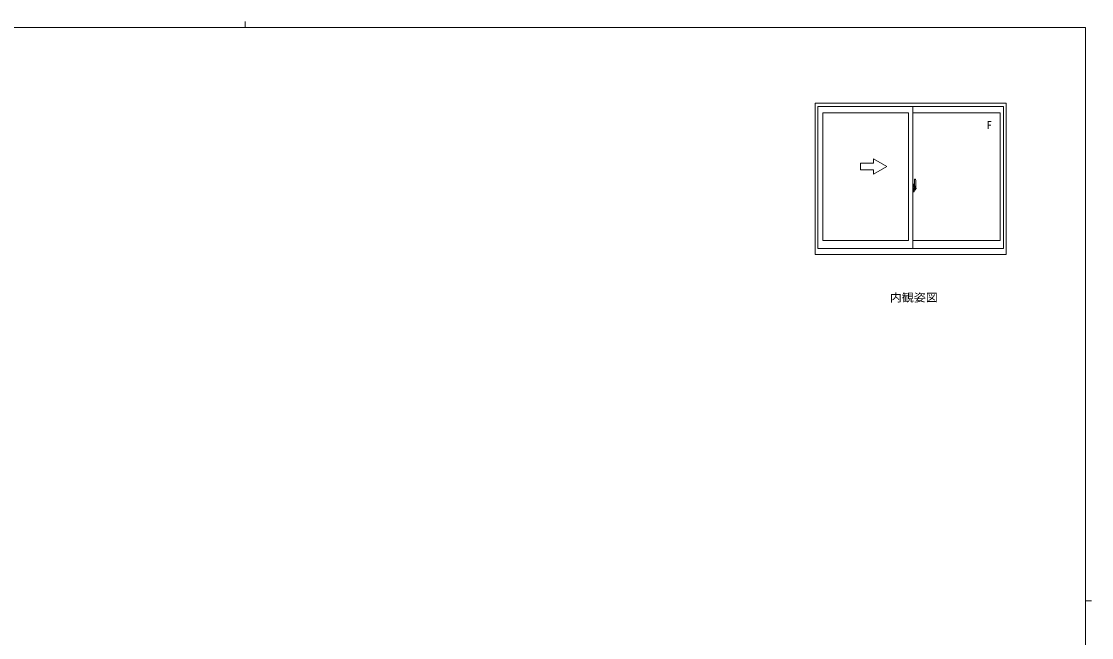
# Model space of a CAD drawing. Units: millimetres on the paper. Extents: x -420 to 373, y -297 to 267.
# Drawn here: x -135.2 to 355.1, y -14.9 to 267.2 of the extents above; entities that cross this region are included whole.
import ezdxf
from ezdxf.enums import TextEntityAlignment as Align

# ---------------------------------------------------------------- set-up
doc = ezdxf.new("R2010")
doc.units = ezdxf.units.MM
doc.linetypes.add('CHAIN2', pattern=[12, 9, -1, 1, -1])
doc.layers.add('0-1_YKK_ZWAK', color=7, linetype='Continuous', lineweight=9)
doc.layers.add('0-5_YKK_A1', color=4, linetype='Continuous', lineweight=9)
doc.layers.add('0-2_USER1', color=3, linetype='Continuous')
doc.styles.add('ＭＳ ゴシック', font='')
doc.styles.get('ＭＳ ゴシック').set_extended_font_data('MS Gothic')

msp = doc.modelspace()

# ---------------------------------------------------------------- linework, layer by layer
at = {"layer": '0-1_YKK_ZWAK'}
for p, q in [((-32.686, 267.2), (-32.686, 264.4)), ((352.3, 264.4), (-417.7, 264.4)), ((352.3, 264.4), (352.3, -260.6)), ((352.3, 1.9), (355.1, 1.9))]:
    msp.add_line(p, q, dxfattribs=at)
at = {"layer": '0-5_YKK_A1'}
for p, q in [((228.491, 160.522), (228.491, 229.772)), ((228.491, 229.772), (315.991, 229.772)), ((229.741, 163.272), (229.741, 228.272)), ((229.741, 228.272), (314.741, 228.272)), ((273.241, 163.272), (273.241, 228.272)), ((314.741, 228.272), (314.741, 163.272)), ((315.991, 229.772), (315.991, 160.522)), ((231.991, 166.972), (231.991, 225.422)), ((231.991, 225.422), (271.241, 225.422)), ((271.241, 166.972), (271.241, 225.422)), ((273.241, 225.422), (313.191, 225.422)), ((313.191, 225.422), (313.191, 166.972)), ((261.241, 200.772), (255.241, 204.236)), ((255.241, 202.272), (255.241, 204.236)), ((261.241, 200.772), (255.241, 197.308)), ((255.241, 197.308), (255.241, 199.272)), ((273.666, 192.682), (273.241, 192.697)), ((273.241, 192.697), (273.241, 189.197)), ((273.256, 191.306), (273.256, 190.237)), ((273.256, 191.306), (273.256, 191.3)), ((273.271, 191.321), (273.731, 191.305)), ((273.376, 191.437), (273.376, 191.367)), ((273.401, 191.462), (273.561, 191.462)), ((273.561, 191.342), (273.401, 191.342)), ((273.586, 191.437), (273.586, 191.367)), ((273.666, 192.682), (273.666, 191.697)), ((273.666, 192.652), (273.666, 191.697)), ((273.691, 192.652), (273.666, 192.652)), ((273.666, 191.697), (273.792, 191.692)), ((273.666, 191.697), (273.791, 191.697)), ((273.691, 192.677), (273.691, 191.722)), ((273.691, 192.677), (273.766, 192.677)), ((273.691, 191.722), (273.816, 191.722)), ((273.756, 191.28), (273.756, 190.263)), ((273.768, 191.281), (273.768, 190.613)), ((273.791, 191.697), (273.791, 191.722)), ((273.816, 192.627), (273.816, 191.722)), ((273.816, 191.355), (273.816, 191.667)), ((273.916, 191.52), (273.816, 191.522)), ((273.941, 194.921), (273.941, 191.662)), ((273.941, 191.701), (273.941, 191.142)), ((273.941, 191.662), (273.956, 191.662)), ((273.941, 191.142), (273.941, 191.495)), ((273.941, 191.204), (273.941, 191.439)), ((273.941, 191.246), (274.016, 191.246)), ((273.956, 191.662), (273.956, 191.365)), ((273.956, 191.365), (274.131, 191.365)), ((274.4, 194.931), (273.967, 194.946)), ((274.016, 191.537), (274.016, 191.587)), ((274.016, 191.365), (274.016, 191.142)), ((274.053, 191.814), (274.441, 191.814)), ((274.416, 191.742), (274.053, 191.742)), ((274.131, 191.365), (274.131, 190.547)), ((274.416, 190.762), (274.416, 191.742)), ((274.441, 190.754), (274.441, 191.814)), ((274.641, 192.677), (274.641, 190.46)), ((273.241, 191.084), (273.256, 191.084)), ((273.241, 190.759), (273.256, 190.759)), ((273.731, 190.239), (273.271, 190.223)), ((273.291, 190.347), (273.291, 190.289)), ((273.316, 190.372), (273.666, 190.372)), ((273.666, 190.265), (273.316, 190.265)), ((273.666, 190.197), (273.792, 190.201)), ((273.666, 189.242), (273.666, 190.197)), ((273.666, 190.197), (273.791, 190.197)), ((273.691, 189.242), (273.666, 189.242)), ((273.691, 190.347), (273.691, 190.289)), ((273.691, 189.217), (273.691, 190.172)), ((273.691, 190.172), (273.816, 190.172)), ((273.691, 189.217), (273.766, 189.217)), ((273.791, 190.197), (273.791, 190.172)), ((273.816, 190.226), (273.816, 190.539)), ((273.816, 190.372), (273.916, 190.374)), ((273.816, 189.267), (273.816, 190.172)), ((273.846, 190.919), (274.016, 190.919)), ((273.941, 190.399), (273.941, 190.919)), ((273.941, 190.919), (273.941, 190.121)), ((274.016, 190.919), (274.016, 190.121)), ((274.016, 190.919), (274.016, 190.919)), ((274.116, 190.919), (274.016, 190.919)), ((274.016, 190.845), (274.016, 190.919)), ((274.116, 190.845), (274.016, 190.845)), ((274.016, 190.799), (274.016, 190.845)), ((274.116, 190.799), (274.016, 190.799)), ((274.016, 190.605), (274.016, 190.799)), ((274.016, 190.776), (274.016, 190.505)), ((274.116, 190.605), (274.016, 190.605)), ((274.016, 190.551), (274.016, 190.605)), ((274.116, 190.551), (274.016, 190.551)), ((274.016, 190.547), (274.016, 190.551)), ((274.016, 190.547), (274.016, 190.416)), ((274.016, 190.505), (274.028, 190.505)), ((274.016, 190.416), (274.016, 190.404)), ((274.016, 190.404), (274.016, 190.352)), ((274.216, 190.084), (274.053, 190.084)), ((274.053, 190.009), (274.241, 190.009)), ((274.351, 190.311), (274.062, 190.311)), ((274.116, 190.919), (274.116, 191.117)), ((274.116, 191.033), (274.131, 191.033)), ((274.116, 190.919), (274.116, 190.919)), ((274.116, 190.845), (274.116, 190.919)), ((274.116, 190.799), (274.116, 190.845)), ((274.116, 190.605), (274.116, 190.799)), ((274.116, 190.551), (274.116, 190.605)), ((274.116, 190.547), (274.116, 190.551)), ((274.351, 190.457), (274.116, 190.457)), ((274.131, 190.581), (274.171, 190.581)), ((274.171, 190.581), (274.171, 190.547)), ((274.171, 190.574), (274.386, 190.574)), ((274.241, 190.059), (274.241, 190.009)), ((274.351, 190.505), (274.386, 190.505)), ((274.351, 190.327), (274.351, 190.457)), ((274.351, 190.311), (274.351, 190.327)), ((274.386, 190.574), (274.386, 190.402)), ((274.593, 190.41), (274.386, 190.402)), ((274.44, 190.704), (274.441, 190.752)), ((274.44, 190.715), (274.441, 190.752)), ((274.441, 190.752), (274.441, 190.754)), ((271.241, 166.972), (231.991, 166.972)), ((313.191, 166.972), (273.241, 166.972)), ((314.741, 163.272), (229.741, 163.272)), ((315.991, 160.522), (228.491, 160.522))]:
    msp.add_line(p, q, dxfattribs=at)
at = {"layer": '0-5_YKK_A1', "linetype": 'CHAIN2'}
msp.add_line((274.813, 190.772), (273.076, 190.772), dxfattribs=at)
at = {"layer": '0-5_YKK_A1'}
for points in [[(255.241, 202.272), (249.241, 202.272), (249.241, 199.272), (255.241, 199.272)], [(273.256, 191.306), (273.258, 191.314), (273.264, 191.319), (273.271, 191.321)], [(273.754, 191.289), (273.755, 191.285), (273.756, 191.28)], [(273.768, 191.281), (273.768, 191.281), (273.777, 191.283), (273.786, 191.288), (273.799, 191.3), (273.812, 191.327), (273.816, 191.355)], [(274.016, 191.704), (274.016, 191.365), (274.016, 191.142)], [(273.666, 190.197), (273.666, 189.212), (273.241, 189.197)], [(273.271, 190.223), (273.264, 190.224), (273.258, 190.23), (273.256, 190.237)], [(273.756, 190.263), (273.755, 190.259), (273.754, 190.255)], [(273.816, 190.539), (273.815, 190.548), (273.808, 190.576), (273.801, 190.589), (273.792, 190.601), (273.783, 190.608), (273.773, 190.612), (273.768, 190.613)], [(274.016, 191.142), (273.846, 191.142), (273.846, 190.944)], [(274.016, 190.944), (273.846, 190.944), (273.846, 190.919)], [(274.016, 191.142), (274.087, 191.135), (274.116, 191.117)], [(274.016, 190.944), (274.087, 190.937), (274.116, 190.919)], [(274.351, 190.457), (274.351, 190.547), (274.116, 190.547), (274.016, 190.547)], [(274.019, 190.336), (274.017, 190.344), (274.016, 190.352)], [(274.019, 190.336), (274.022, 190.33), (274.026, 190.325), (274.037, 190.316), (274.052, 190.312), (274.07, 190.312), (274.081, 190.313), (274.092, 190.317), (274.115, 190.327), (274.116, 190.327)], [(274.241, 190.009), (274.263, 190.039), (274.273, 190.056)]]:
    msp.add_lwpolyline(points, dxfattribs=at)
for centre, radius, start, end in [((273.401, 191.437), 0.025, 90, 180), ((273.401, 191.367), 0.025, 180, 270), ((273.561, 191.437), 0.025, 0, 90), ((273.561, 191.367), 0.025, 270, 0), ((273.731, 191.279), 0.0254, 22.09753, 91.00793), ((273.766, 192.627), 0.05, 0, 90), ((273.791, 191.667), 0.025, 0, 88), ((273.916, 191.495), 0.025, 0, 88.99998), ((274.053, 191.701), 0.113, 90, 180), ((273.966, 194.921), 0.025, 88, 180), ((274.053, 191.704), 0.0375, 90, 180), ((274.399, 194.881), 0.05, 9.79346, 88), ((274.416, 191.766), 0.025, 270, 0), ((261.391, 192.636), 13.25, 0.17856, 9.79346), ((273.316, 190.347), 0.025, 90, 180), ((273.316, 190.289), 0.025, 180, 270), ((273.666, 190.347), 0.025, 0, 90), ((273.666, 190.289), 0.025, 270, 0), ((273.731, 190.265), 0.0256, 269.33273, 337.56177), ((273.766, 189.267), 0.05, 270, 0), ((273.791, 190.226), 0.025, 271.99998, 0), ((273.916, 190.399), 0.025, 270.99997, 0), ((274.053, 190.121), 0.113, 180, 270), ((274.053, 190.121), 0.0375, 180, 270), ((274.111, 190.552), 0.095, 183.2594, 273.08768), ((273.53, 190.635), 0.88, 321.17381, 347.94702), ((274.216, 190.059), 0.025, 0, 90), ((273.492, 190.615), 0.933, 323.36708, 346.8425), ((273.133, 190.694), 1.307, 330.76877, 347.14854), ((273.53, 190.635), 0.88, 347.94702, 350.0179), ((272.944, 190.721), 1.472, 350.6691, 1.57924), ((273.492, 190.615), 0.933, 346.8425, 351.37085), ((273.133, 190.694), 1.307, 347.14854, 0.46379), ((272.964, 190.752), 1.476, 349.18681, 0.08105), ((274.591, 190.46), 0.05, 272, 0)]:
    msp.add_arc(centre, radius, start, end, dxfattribs=at)

# ---------------------------------------------------------------- texts
at = {"layer": '0-2_USER1', "style": 'ＭＳ ゴシック', "width": 1.1}
msp.add_text('内観姿図', height=3.666, dxfattribs=at).set_placement((262.647, 137.812), align=Align.BOTTOM_LEFT)
at = {"layer": '0-5_YKK_A1', "color": 3, "style": 'ＭＳ ゴシック'}
msp.add_text('F', height=3.666, dxfattribs=at).set_placement((307.003, 216.795), align=Align.BOTTOM_LEFT)

doc.saveas('drawing.dxf')
